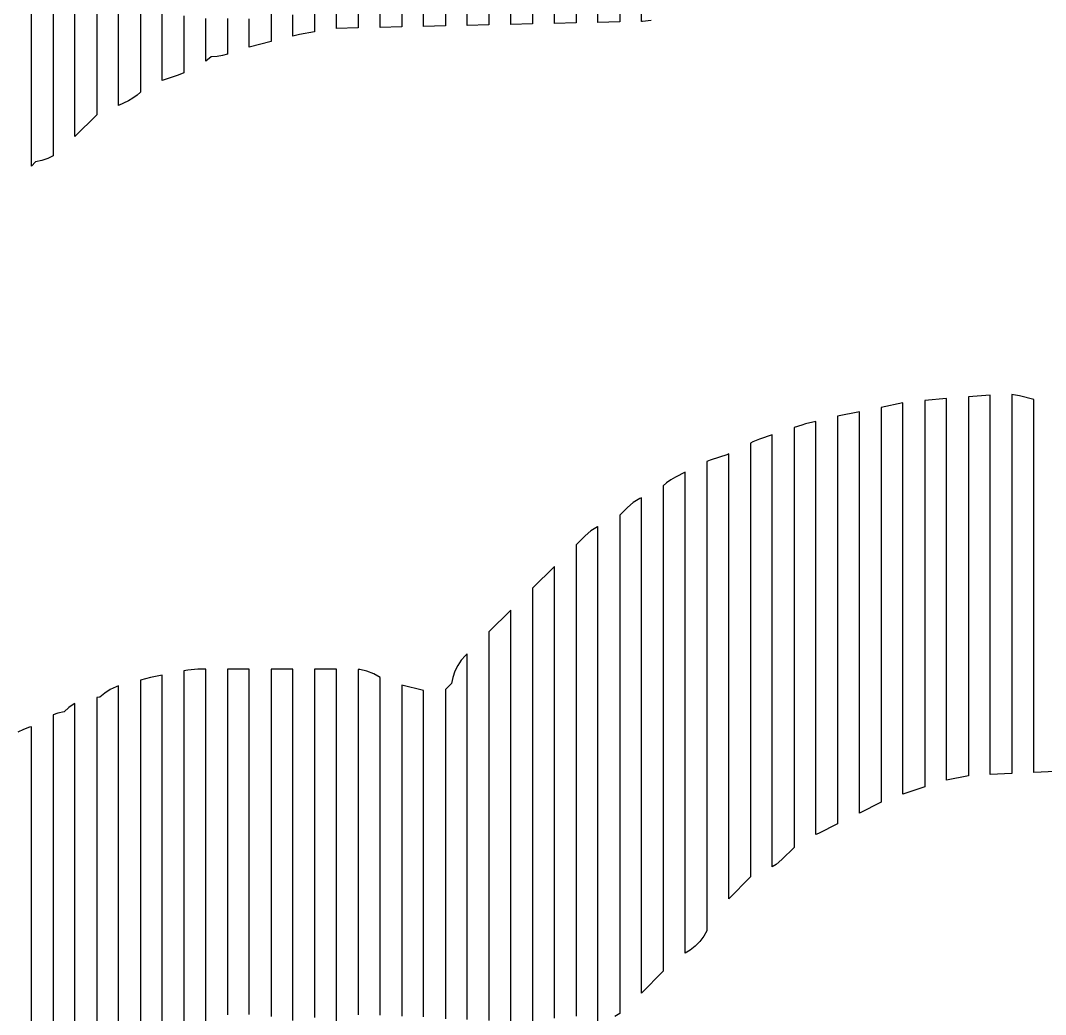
# Model space of a CAD drawing. Header units: metres. Extents: x -6 to 1890, y -8 to 898.
# Drawn here: x 175.6 to 363.7, y 181 to 363.3 of the extents above; entities that cross this region are included whole.
import ezdxf

# ---------------------------------------------------------------- set-up
doc = ezdxf.new("R2010")
doc.units = ezdxf.units.M
doc.layers.add('PASSADAS_COMPLETAS', color=1, linetype='CONTINUOUS')
doc.layers.add('PECAS_2D', color=3, linetype='CONTINUOUS')

msp = doc.modelspace()

# ---------------------------------------------------------------- linework, layer by layer
at = {"layer": 'PASSADAS_COMPLETAS'}
for points in [[(197.578, 395.815), (197.578, 361.914), (197.578, 360.61), (197.578, 359.306), (197.578, 358.002), (197.578, 356.699), (197.578, 355.395), (197.578, 350.179), (197.015, 349.673), (196.222, 349.102), (195.375, 348.62), (193.578, 347.721), (193.578, 352.924), (193.578, 354.224), (193.578, 355.525), (193.578, 356.825), (193.578, 358.126), (193.578, 359.426), (193.578, 394.542)], [(205.578, 364.179), (205.578, 362.874), (205.578, 361.568), (205.578, 360.262), (205.578, 358.956), (205.578, 353.733), (204.523, 353.296), (201.578, 352.315), (201.578, 356.181), (201.578, 357.47), (201.578, 358.758), (201.578, 360.047), (201.578, 361.336), (201.578, 362.625), (201.578, 396.132)], [(189.578, 392.237), (189.578, 357.59), (189.578, 356.306), (189.578, 355.023), (189.578, 353.74), (189.578, 352.457), (189.578, 351.173), (189.578, 346.041), (185.578, 342.041), (185.578, 348.466), (185.578, 349.75), (185.578, 351.035), (185.578, 352.32), (185.578, 353.605), (185.578, 354.89), (185.578, 389.585)], [(181.578, 389.088), (181.578, 352.776), (181.578, 351.479), (181.578, 350.183), (181.578, 348.886), (181.578, 347.589), (181.578, 346.292), (181.578, 344.995), (181.578, 338.511), (180.612, 338.029), (179.499, 337.644), (178.35, 337.398), (177.578, 336.626), (177.578, 341.758), (177.578, 343.041), (177.578, 344.324), (177.578, 345.607), (177.578, 346.89), (177.578, 348.173), (177.578, 386.662)], [(237.578, 367.139), (237.578, 361.987), (233.578, 361.896), (233.578, 365.744)], [(245.578, 367.324), (245.578, 362.169), (241.578, 362.078), (241.578, 367.241)], [(253.578, 367.491), (253.578, 362.351), (249.578, 362.26), (249.578, 367.408)], [(261.578, 366.437), (261.578, 362.532), (257.578, 362.442), (257.578, 367.605)], [(285.578, 366.93), (285.578, 363.078), (281.578, 362.987), (281.578, 366.863)], [(291.328, 363.347), (289.75, 363.173), (289.578, 363.169), (289.578, 367.048)], [(229.578, 366.391), (229.578, 361.237), (226.767, 360.769), (225.578, 360.471), (225.578, 364.361)], [(269.578, 366.569), (269.578, 362.714), (265.578, 362.623), (265.578, 366.503)], [(277.578, 366.798), (277.578, 362.896), (273.578, 362.805), (273.578, 366.717)], [(213.578, 363.698), (213.578, 362.393), (213.578, 357.176), (212.632, 356.916), (211.667, 356.759), (210.585, 356.707), (209.578, 355.867), (209.578, 361.088), (209.578, 362.393), (209.578, 363.698)], [(221.578, 364.699), (221.578, 359.471), (217.578, 358.471), (217.578, 363.635)], [(365.578, 225.573), (361.578, 225.399), (361.578, 229.273), (361.578, 230.565), (361.578, 231.856), (361.578, 233.147), (361.578, 234.439), (361.578, 235.73), (361.578, 269.305), (361.578, 270.596), (361.578, 271.888), (361.578, 273.179), (361.578, 274.471), (361.578, 275.762), (361.578, 277.053), (361.578, 278.345), (361.578, 279.636), (361.578, 280.927), (361.578, 282.219), (361.578, 283.51), (361.578, 284.801), (361.578, 286.093), (361.578, 287.384), (361.578, 288.675), (361.578, 293.841), (358.966, 294.494), (357.871, 294.697), (357.578, 294.715), (357.578, 289.568), (357.578, 288.281), (357.578, 286.994), (357.578, 285.707), (357.578, 284.42), (357.578, 283.134), (357.578, 281.847), (357.578, 280.56), (357.578, 279.273), (357.578, 277.986), (357.578, 276.699), (357.578, 275.412), (357.578, 274.126), (357.578, 272.839), (357.578, 271.552), (357.578, 270.265), (357.578, 236.807), (357.578, 235.52), (357.578, 234.233), (357.578, 232.946), (357.578, 231.66), (357.578, 230.373), (357.578, 225.225), (353.578, 225.051), (353.578, 230.206), (353.578, 231.495), (353.578, 232.783), (353.578, 234.072), (353.578, 235.361), (353.578, 245.67), (353.578, 268.866), (353.578, 270.155), (353.578, 271.444), (353.578, 272.732), (353.578, 274.021), (353.578, 275.31), (353.578, 276.598), (353.578, 277.887), (353.578, 279.176), (353.578, 280.464), (353.578, 281.753), (353.578, 283.042), (353.578, 284.33), (353.578, 285.619), (353.578, 286.908), (353.578, 288.196), (353.578, 289.485), (353.578, 294.64), (349.578, 294.306), (349.578, 289.157), (349.578, 287.87), (349.578, 286.583), (349.578, 285.296), (349.578, 284.008), (349.578, 282.721), (349.578, 281.434), (349.578, 280.147), (349.578, 278.86), (349.578, 277.572), (349.578, 276.285), (349.578, 274.998), (349.578, 273.711), (349.578, 272.423), (349.578, 271.136), (349.578, 269.849), (349.578, 268.562), (349.578, 236.381), (349.578, 235.094), (349.578, 233.806), (349.578, 232.519), (349.578, 231.232), (349.578, 229.945), (349.578, 228.657), (349.578, 224.796), (345.578, 223.996), (345.578, 229.179), (345.578, 230.475), (345.578, 231.771), (345.578, 233.067), (345.578, 234.363), (345.578, 268.055), (345.578, 269.351), (345.578, 270.647), (345.578, 271.943), (345.578, 273.239), (345.578, 274.535), (345.578, 275.831), (345.578, 277.127), (345.578, 278.422), (345.578, 279.718), (345.578, 281.014), (345.578, 282.31), (345.578, 283.606), (345.578, 284.902), (345.578, 286.198), (345.578, 287.494), (345.578, 288.789), (345.578, 293.973), (341.578, 293.64), (341.578, 287.196), (341.578, 285.907), (341.578, 284.618), (341.578, 283.329), (341.578, 282.04), (341.578, 280.752), (341.578, 279.463), (341.578, 278.174), (341.578, 276.885), (341.578, 275.596), (341.578, 274.308), (341.578, 273.019), (341.578, 271.73), (341.578, 270.441), (341.578, 269.152), (341.578, 267.864), (341.578, 233.066), (341.578, 231.777), (341.578, 230.488), (341.578, 229.199), (341.578, 227.911), (341.578, 222.755), (337.578, 221.422), (337.578, 226.641), (337.578, 227.945), (337.578, 229.25), (337.578, 230.555), (337.578, 231.859), (337.578, 267.085), (337.578, 268.389), (337.578, 269.694), (337.578, 270.999), (337.578, 272.303), (337.578, 273.608), (337.578, 274.913), (337.578, 276.217), (337.578, 277.522), (337.578, 278.827), (337.578, 280.131), (337.578, 281.436), (337.578, 282.74), (337.578, 284.045), (337.578, 285.35), (337.578, 286.654), (337.578, 287.959), (337.578, 293.178), (333.578, 292.378), (333.578, 285.911), (333.578, 284.618), (333.578, 283.324), (333.578, 282.031), (333.578, 280.738), (333.578, 279.445), (333.578, 278.151), (333.578, 276.858), (333.578, 275.565), (333.578, 274.271), (333.578, 272.978), (333.578, 271.685), (333.578, 270.391), (333.578, 269.098), (333.578, 267.805), (333.578, 266.511), (333.578, 230.299), (333.578, 229.005), (333.578, 227.712), (333.578, 226.419), (333.578, 225.125), (333.578, 219.952), (329.578, 217.952), (329.578, 223.119), (329.578, 224.41), (329.578, 225.702), (329.578, 226.994), (329.578, 228.285), (329.578, 229.577), (329.578, 264.452), (329.578, 265.744), (329.578, 267.036), (329.578, 268.327), (329.578, 269.619), (329.578, 270.911), (329.578, 272.202), (329.578, 273.494), (329.578, 274.786), (329.578, 276.078), (329.578, 277.369), (329.578, 278.661), (329.578, 279.953), (329.578, 281.244), (329.578, 282.536), (329.578, 283.828), (329.578, 285.119), (329.578, 286.411), (329.578, 291.578), (325.578, 290.778), (325.578, 284.327), (325.578, 283.037), (325.578, 281.747), (325.578, 280.457), (325.578, 279.167), (325.578, 277.877), (325.578, 276.587), (325.578, 275.296), (325.578, 274.006), (325.578, 272.716), (325.578, 271.426), (325.578, 270.136), (325.578, 268.846), (325.578, 267.556), (325.578, 266.266), (325.578, 264.976), (325.578, 263.686), (325.578, 227.563), (325.578, 226.273), (325.578, 224.983), (325.578, 223.693), (325.578, 222.403), (325.578, 221.112), (325.578, 215.952), (322.05, 214.188), (321.578, 213.993), (321.578, 219.132), (321.578, 220.417), (321.578, 221.702), (321.578, 222.987), (321.578, 224.272), (321.578, 225.557), (321.578, 262.821), (321.578, 264.106), (321.578, 265.391), (321.578, 266.676), (321.578, 267.961), (321.578, 269.246), (321.578, 270.531), (321.578, 271.816), (321.578, 273.101), (321.578, 274.385), (321.578, 275.67), (321.578, 276.955), (321.578, 278.24), (321.578, 279.525), (321.578, 280.81), (321.578, 282.095), (321.578, 283.38), (321.578, 289.805), (319.651, 289.323), (318.981, 289.128), (317.578, 288.66), (317.578, 282.242), (317.578, 280.958), (317.578, 279.675), (317.578, 278.391), (317.578, 277.107), (317.578, 275.824), (317.578, 274.54), (317.578, 273.256), (317.578, 271.973), (317.578, 270.689), (317.578, 269.405), (317.578, 268.122), (317.578, 266.838), (317.578, 265.554), (317.578, 264.271), (317.578, 262.987), (317.578, 261.703), (317.578, 260.42), (317.578, 223.194), (317.578, 221.91), (317.578, 220.626), (317.578, 219.343), (317.578, 218.059), (317.578, 216.775), (317.578, 211.641), (315.367, 209.43), (314.302, 208.518), (313.578, 208.07), (313.578, 214.567), (313.578, 215.866), (313.578, 217.165), (313.578, 218.464), (313.578, 219.764), (313.578, 221.063), (313.578, 260.042), (313.578, 261.341), (313.578, 262.64), (313.578, 263.94), (313.578, 265.239), (313.578, 266.538), (313.578, 267.838), (313.578, 269.137), (313.578, 270.436), (313.578, 271.736), (313.578, 273.035), (313.578, 274.334), (313.578, 275.633), (313.578, 276.933), (313.578, 278.232), (313.578, 279.531), (313.578, 280.831), (313.578, 287.327), (311.225, 286.543), (310.033, 286.049), (309.578, 285.821), (309.578, 279.402), (309.578, 278.119), (309.578, 276.835), (309.578, 275.551), (309.578, 274.267), (309.578, 272.983), (309.578, 271.7), (309.578, 270.416), (309.578, 269.132), (309.578, 267.848), (309.578, 266.564), (309.578, 265.281), (309.578, 263.997), (309.578, 262.713), (309.578, 261.429), (309.578, 260.145), (309.578, 258.862), (309.578, 257.578), (309.578, 217.78), (309.578, 216.496), (309.578, 215.212), (309.578, 213.929), (309.578, 212.645), (309.578, 211.361), (309.578, 206.226), (305.578, 202.226), (305.578, 207.407), (305.578, 208.702), (305.578, 209.997), (305.578, 211.292), (305.578, 212.587), (305.578, 213.882), (305.578, 215.178), (305.578, 256.623), (305.578, 257.918), (305.578, 259.213), (305.578, 260.508), (305.578, 261.804), (305.578, 263.099), (305.578, 264.394), (305.578, 265.689), (305.578, 266.984), (305.578, 268.279), (305.578, 269.575), (305.578, 270.87), (305.578, 272.165), (305.578, 273.46), (305.578, 274.755), (305.578, 276.05), (305.578, 277.346), (305.578, 283.821), (305.441, 283.753), (302.177, 282.665), (301.578, 282.417), (301.578, 275.992), (301.578, 274.707), (301.578, 273.423), (301.578, 272.138), (301.578, 270.853), (301.578, 268.283), (301.578, 266.998), (301.578, 265.713), (301.578, 264.428), (301.578, 263.143), (301.578, 261.858), (301.578, 260.574), (301.578, 259.289), (301.578, 258.004), (301.578, 256.719), (301.578, 255.434), (301.578, 254.149), (301.578, 211.747), (301.578, 210.462), (301.578, 209.178), (301.578, 207.893), (301.578, 206.608), (301.578, 205.323), (301.578, 204.038), (301.578, 202.753), (301.578, 196.328), (301.023, 195.351), (300.296, 194.391), (299.448, 193.535), (298.504, 192.805), (297.578, 192.265), (297.578, 197.453), (297.578, 198.75), (297.578, 200.047), (297.578, 201.344), (297.578, 202.642), (297.578, 203.939), (297.578, 205.236), (297.578, 206.533), (297.578, 251.932), (297.578, 253.229), (297.578, 254.526), (297.578, 255.823), (297.578, 257.12), (297.578, 258.417), (297.578, 259.714), (297.578, 261.011), (297.578, 262.308), (297.578, 263.605), (297.578, 264.903), (297.578, 266.2), (297.578, 267.497), (297.578, 268.794), (297.578, 270.091), (297.578, 271.388), (297.578, 272.685), (297.578, 273.982), (297.578, 280.468), (295.815, 279.586), (294.967, 279.104), (294.175, 278.533), (293.578, 277.997), (293.578, 271.543), (293.578, 270.252), (293.578, 268.961), (293.578, 267.671), (293.578, 266.38), (293.578, 265.089), (293.578, 263.798), (293.578, 262.508), (293.578, 261.217), (293.578, 259.926), (293.578, 258.635), (293.578, 257.344), (293.578, 256.054), (293.578, 254.763), (293.578, 253.472), (293.578, 252.181), (293.578, 250.891), (293.578, 249.6), (293.578, 248.309), (293.578, 201.841), (293.578, 200.55), (293.578, 199.259), (293.578, 197.969), (293.578, 196.678), (293.578, 195.387), (293.578, 194.096), (293.578, 188.933), (289.578, 184.933), (289.578, 190.125), (289.578, 191.423), (289.578, 192.721), (289.578, 194.019), (289.578, 195.317), (289.578, 196.616), (289.578, 197.914), (289.578, 245.94), (289.578, 247.238), (289.578, 248.536), (289.578, 249.835), (289.578, 251.133), (289.578, 252.431), (289.578, 253.729), (289.578, 255.027), (289.578, 256.325), (289.578, 257.623), (289.578, 258.921), (289.578, 260.219), (289.578, 261.517), (289.578, 262.815), (289.578, 264.113), (289.578, 265.411), (289.578, 266.709), (289.578, 268.007), (289.578, 269.305), (289.578, 275.795), (289.251, 275.657), (288.051, 274.916), (286.986, 274.004), (285.578, 272.595), (285.578, 266.159), (285.578, 264.871), (285.578, 263.584), (285.578, 262.297), (285.578, 261.009), (285.578, 259.722), (285.578, 258.435), (285.578, 257.147), (285.578, 255.86), (285.578, 254.573), (285.578, 253.285), (285.578, 250.711), (285.578, 249.423), (285.578, 248.136), (285.578, 246.849), (285.578, 245.561), (285.578, 244.274), (285.578, 242.987), (285.578, 194.069), (285.578, 192.782), (285.578, 191.494), (285.578, 190.207), (285.578, 188.92), (285.578, 187.632), (285.578, 186.345), (285.578, 181.196), (284.692, 180.645)], [(281.578, 177.242), (281.578, 182.424), (281.578, 183.719), (281.578, 185.015), (281.578, 186.31), (281.578, 187.606), (281.578, 188.902), (281.578, 190.197), (281.578, 238.133), (281.578, 239.428), (281.578, 240.724), (281.578, 242.019), (281.578, 243.315), (281.578, 244.61), (281.578, 245.906), (281.578, 247.202), (281.578, 248.497), (281.578, 249.793), (281.578, 251.088), (281.578, 252.384), (281.578, 253.679), (281.578, 254.975), (281.578, 256.27), (281.578, 257.566), (281.578, 258.862), (281.578, 260.157), (281.578, 261.453), (281.578, 262.748), (281.578, 264.044), (281.578, 270.522), (281.496, 270.487), (280.296, 269.745), (279.231, 268.833), (277.578, 267.18), (277.578, 260.725), (277.578, 259.434), (277.578, 258.143), (277.578, 256.852), (277.578, 255.561), (277.578, 254.27), (277.578, 252.979), (277.578, 251.688), (277.578, 250.397), (277.578, 249.106), (277.578, 247.815), (277.578, 246.524), (277.578, 243.942), (277.578, 242.651), (277.578, 241.36), (277.578, 240.069), (277.578, 238.778), (277.578, 237.487), (277.578, 236.196), (277.578, 187.138), (277.578, 185.847), (277.578, 184.556), (277.578, 183.265), (277.578, 181.974), (277.578, 180.683)], [(273.578, 180.317), (273.578, 181.612), (273.578, 182.907), (273.578, 184.201), (273.578, 230.812), (273.578, 232.107), (273.578, 233.401), (273.578, 234.696), (273.578, 235.991), (273.578, 237.286), (273.578, 238.58), (273.578, 239.875), (273.578, 241.17), (273.578, 242.465), (273.578, 245.054), (273.578, 246.349), (273.578, 247.643), (273.578, 248.938), (273.578, 250.233), (273.578, 251.528), (273.578, 252.822), (273.578, 254.117), (273.578, 255.412), (273.578, 256.707), (273.578, 263.18), (269.578, 259.18), (269.578, 252.666), (269.578, 251.363), (269.578, 250.06), (269.578, 248.758), (269.578, 247.455), (269.578, 246.152), (269.578, 244.849), (269.578, 243.546), (269.578, 242.243), (269.578, 240.94), (269.578, 239.638), (269.578, 238.335), (269.578, 235.729), (269.578, 234.426), (269.578, 233.123), (269.578, 231.821), (269.578, 230.518), (269.578, 229.215), (269.578, 227.912), (269.578, 226.609), (269.578, 183.615), (269.578, 182.312), (269.578, 181.009), (269.578, 179.707)], [(265.578, 179.697), (265.578, 180.998), (265.578, 190.108), (265.578, 221.343), (265.578, 222.644), (265.578, 223.946), (265.578, 225.247), (265.578, 226.549), (265.578, 227.85), (265.578, 229.152), (265.578, 230.453), (265.578, 233.056), (265.578, 234.357), (265.578, 235.659), (265.578, 236.96), (265.578, 238.262), (265.578, 239.563), (265.578, 240.864), (265.578, 242.166), (265.578, 243.467), (265.578, 244.769), (265.578, 246.07), (265.578, 247.372), (265.578, 248.673), (265.578, 255.18), (261.578, 251.18), (261.578, 243.402), (261.578, 242.105), (261.578, 240.809), (261.578, 239.513), (261.578, 238.216), (261.578, 236.92), (261.578, 235.623), (261.578, 234.327), (261.578, 233.03), (261.578, 231.734), (261.578, 230.438), (261.578, 229.141), (261.578, 227.845), (261.578, 225.252), (261.578, 223.956), (261.578, 222.659), (261.578, 221.363), (261.578, 220.066), (261.578, 218.77), (261.578, 217.473), (261.578, 216.177), (261.578, 181.174), (261.578, 179.877)], [(257.578, 180.055), (257.578, 181.345), (257.578, 212.327), (257.578, 213.617), (257.578, 214.908), (257.578, 216.199), (257.578, 217.49), (257.578, 218.781), (257.578, 221.363), (257.578, 223.944), (257.578, 226.526), (257.578, 227.817), (257.578, 229.108), (257.578, 230.399), (257.578, 231.69), (257.578, 232.981), (257.578, 234.272), (257.578, 235.562), (257.578, 236.853), (257.578, 238.144), (257.578, 247.18), (257.256, 246.859), (256.488, 245.985), (255.83, 245.008), (255.302, 243.95), (254.917, 242.837), (254.671, 241.688), (253.578, 240.595), (253.578, 234.173), (253.578, 232.888), (253.578, 231.604), (253.578, 230.32), (253.578, 229.035), (253.578, 227.751), (253.578, 226.466), (253.578, 225.182), (253.578, 223.897), (253.578, 222.613), (253.578, 220.044), (253.578, 218.76), (253.578, 217.475), (253.578, 216.191), (253.578, 214.906), (253.578, 213.622), (253.578, 212.337), (253.578, 181.511), (253.578, 180.226)], [(201.578, 174.741), (201.578, 213.507), (201.578, 214.799), (201.578, 216.091), (201.578, 217.384), (201.578, 218.676), (201.578, 221.26), (201.578, 223.845), (201.578, 225.137), (201.578, 226.429), (201.578, 227.721), (201.578, 229.013), (201.578, 230.306), (201.578, 231.598), (201.578, 232.89), (201.578, 234.182), (201.578, 235.475), (201.578, 236.767), (201.578, 243.228), (199.439, 242.789), (197.578, 242.324), (197.578, 235.843), (197.578, 234.547), (197.578, 233.251), (197.578, 231.955), (197.578, 230.659), (197.578, 229.362), (197.578, 228.066), (197.578, 226.77), (197.578, 225.474), (197.578, 222.882), (197.578, 221.585), (197.578, 218.993), (197.578, 217.697), (197.578, 216.401), (197.578, 215.105), (197.578, 213.808), (197.578, 212.512), (197.578, 211.216), (197.578, 172.331)], [(209.578, 179.632), (209.578, 215.876), (209.578, 217.17), (209.578, 218.465), (209.578, 219.759), (209.578, 221.054), (209.578, 222.348), (209.578, 226.232), (209.578, 228.82), (209.578, 230.115), (209.578, 231.409), (209.578, 232.704), (209.578, 233.998), (209.578, 235.293), (209.578, 236.587), (209.578, 237.881), (209.578, 239.176), (209.578, 244.354), (208.109, 244.354), (206.324, 244.177), (205.578, 244.028), (205.578, 237.597), (205.578, 236.311), (205.578, 235.024), (205.578, 233.738), (205.578, 232.452), (205.578, 231.166), (205.578, 229.88), (205.578, 228.593), (205.578, 227.307), (205.578, 226.021), (205.578, 223.449), (205.578, 220.876), (205.578, 219.59), (205.578, 218.304), (205.578, 217.018), (205.578, 215.732), (205.578, 214.445), (205.578, 178.432)], [(217.578, 180.994), (217.578, 182.287), (217.578, 217.2), (217.578, 218.493), (217.578, 219.786), (217.578, 221.079), (217.578, 224.958), (217.578, 227.544), (217.578, 228.837), (217.578, 230.13), (217.578, 231.423), (217.578, 232.716), (217.578, 234.009), (217.578, 235.302), (217.578, 236.595), (217.578, 237.888), (217.578, 239.181), (217.578, 244.354), (213.578, 244.354), (213.578, 239.179), (213.578, 237.885), (213.578, 236.591), (213.578, 235.297), (213.578, 234.004), (213.578, 232.71), (213.578, 231.416), (213.578, 230.122), (213.578, 228.829), (213.578, 227.535), (213.578, 224.947), (213.578, 221.066), (213.578, 219.772), (213.578, 218.479), (213.578, 217.185), (213.578, 180.96)], [(225.578, 179.907), (225.578, 181.195), (225.578, 182.484), (225.578, 183.773), (225.578, 217.286), (225.578, 218.575), (225.578, 219.864), (225.578, 221.153), (225.578, 223.731), (225.578, 226.308), (225.578, 227.597), (225.578, 228.886), (225.578, 230.175), (225.578, 231.464), (225.578, 232.753), (225.578, 234.042), (225.578, 235.331), (225.578, 236.62), (225.578, 237.909), (225.578, 239.198), (225.578, 244.354), (221.578, 244.354), (221.578, 239.152), (221.578, 237.851), (221.578, 236.551), (221.578, 235.25), (221.578, 233.95), (221.578, 232.649), (221.578, 231.349), (221.578, 230.048), (221.578, 227.447), (221.578, 224.846), (221.578, 222.245), (221.578, 220.945), (221.578, 219.644), (221.578, 218.344), (221.578, 217.043), (221.578, 183.23), (221.578, 181.93), (221.578, 180.629)], [(233.578, 179.787), (233.578, 181.079), (233.578, 182.37), (233.578, 183.661), (233.578, 184.953), (233.578, 217.236), (233.578, 218.527), (233.578, 221.11), (233.578, 223.692), (233.578, 224.984), (233.578, 226.275), (233.578, 227.566), (233.578, 228.858), (233.578, 230.149), (233.578, 231.44), (233.578, 232.732), (233.578, 234.023), (233.578, 235.314), (233.578, 237.897), (233.578, 244.354), (229.578, 244.354), (229.578, 239.135), (229.578, 237.831), (229.578, 236.526), (229.578, 235.222), (229.578, 233.917), (229.578, 232.612), (229.578, 231.308), (229.578, 230.003), (229.578, 228.699), (229.578, 227.394), (229.578, 226.09), (229.578, 223.48), (229.578, 222.176), (229.578, 220.871), (229.578, 219.567), (229.578, 218.262), (229.578, 216.957), (229.578, 184.343), (229.578, 183.038), (229.578, 181.734), (229.578, 180.429)], [(241.578, 180.894), (241.578, 182.184), (241.578, 183.475), (241.578, 215.736), (241.578, 217.026), (241.578, 218.317), (241.578, 219.607), (241.578, 220.898), (241.578, 222.188), (241.578, 224.769), (241.578, 226.06), (241.578, 227.35), (241.578, 228.64), (241.578, 229.931), (241.578, 231.221), (241.578, 232.512), (241.578, 233.802), (241.578, 235.093), (241.578, 236.383), (241.578, 237.674), (241.578, 242.835), (240.42, 243.488), (239.164, 243.969), (237.859, 244.259), (237.578, 244.279), (237.578, 237.813), (237.578, 236.52), (237.578, 235.227), (237.578, 233.934), (237.578, 232.641), (237.578, 231.348), (237.578, 230.054), (237.578, 228.761), (237.578, 227.468), (237.578, 224.882), (237.578, 222.296), (237.578, 221.003), (237.578, 219.709), (237.578, 218.416), (237.578, 217.123), (237.578, 183.502), (237.578, 182.209), (237.578, 180.915)], [(193.578, 170.334), (193.578, 210.319), (193.578, 211.609), (193.578, 212.899), (193.578, 214.189), (193.578, 215.478), (193.578, 216.768), (193.578, 219.348), (193.578, 221.928), (193.578, 224.507), (193.578, 225.797), (193.578, 227.087), (193.578, 228.377), (193.578, 229.667), (193.578, 230.956), (193.578, 232.246), (193.578, 233.536), (193.578, 234.826), (193.578, 241.275), (193.131, 241.131), (192.042, 240.615), (191.03, 239.96), (190.122, 239.183), (189.578, 239.155), (189.578, 232.675), (189.578, 230.083), (189.578, 228.787), (189.578, 227.491), (189.578, 226.195), (189.578, 224.899), (189.578, 223.603), (189.578, 222.307), (189.578, 219.715), (189.578, 217.123), (189.578, 214.531), (189.578, 213.235), (189.578, 211.939), (189.578, 209.347), (189.578, 165.282)], [(249.578, 180.539), (249.578, 181.841), (249.578, 214.377), (249.578, 215.679), (249.578, 216.98), (249.578, 218.281), (249.578, 219.583), (249.578, 220.884), (249.578, 223.487), (249.578, 224.789), (249.578, 226.09), (249.578, 227.392), (249.578, 228.693), (249.578, 229.995), (249.578, 231.296), (249.578, 232.598), (249.578, 233.899), (249.578, 235.201), (249.578, 240.406), (245.578, 241.406), (245.578, 236.239), (245.578, 234.947), (245.578, 233.656), (245.578, 232.364), (245.578, 231.072), (245.578, 229.78), (245.578, 228.488), (245.578, 227.197), (245.578, 225.905), (245.578, 224.613), (245.578, 223.321), (245.578, 222.029), (245.578, 220.738), (245.578, 219.446), (245.578, 218.154), (245.578, 216.862), (245.578, 215.57), (245.578, 181.983), (245.578, 180.692)], [(185.578, 161.315), (185.578, 206.818), (185.578, 208.118), (185.578, 209.418), (185.578, 210.718), (185.578, 212.019), (185.578, 214.619), (185.578, 217.219), (185.578, 219.819), (185.578, 221.119), (185.578, 223.719), (185.578, 225.019), (185.578, 226.319), (185.578, 227.62), (185.578, 228.92), (185.578, 230.22), (185.578, 231.52), (185.578, 238.02), (185.45, 237.957), (184.459, 237.292), (183.568, 236.508), (182.429, 236.272), (181.578, 235.978), (181.578, 229.492), (181.578, 228.195), (181.578, 226.898), (181.578, 225.601), (181.578, 224.304), (181.578, 223.006), (181.578, 221.709), (181.578, 219.115), (181.578, 216.521), (181.578, 213.926), (181.578, 211.332), (181.578, 210.035), (181.578, 208.738), (181.578, 207.441), (181.578, 206.144), (181.578, 204.846), (181.578, 203.549), (181.578, 154.258)], [(177.578, 147.993), (177.578, 201.268), (177.578, 202.568), (177.578, 203.867), (177.578, 205.167), (177.578, 206.466), (177.578, 207.765), (177.578, 210.364), (177.578, 212.963), (177.578, 214.262), (177.578, 216.861), (177.578, 218.16), (177.578, 219.46), (177.578, 220.759), (177.578, 222.059), (177.578, 223.358), (177.578, 224.657), (177.578, 225.957), (177.578, 227.256), (177.578, 233.753), (177.259, 233.687), (176.146, 233.302), (175.087, 232.774)]]:
    msp.add_lwpolyline(points, dxfattribs=at)
at = {"layer": 'PECAS_2D'}
for points in [[(197.578, 395.815), (197.578, 361.914), (197.578, 360.61), (197.578, 359.306), (197.578, 358.002), (197.578, 356.699), (197.578, 355.395), (197.578, 350.179), (197.015, 349.673), (196.222, 349.102), (195.375, 348.62), (193.578, 347.721), (193.578, 352.924), (193.578, 354.224), (193.578, 355.525), (193.578, 356.825), (193.578, 358.126), (193.578, 359.426), (193.578, 394.542)], [(205.578, 364.179), (205.578, 362.874), (205.578, 361.568), (205.578, 360.262), (205.578, 358.956), (205.578, 353.733), (204.523, 353.296), (201.578, 352.315), (201.578, 356.181), (201.578, 357.47), (201.578, 358.758), (201.578, 360.047), (201.578, 361.336), (201.578, 362.625), (201.578, 396.132)], [(189.578, 392.237), (189.578, 357.59), (189.578, 356.306), (189.578, 355.023), (189.578, 353.74), (189.578, 352.457), (189.578, 351.173), (189.578, 346.041), (185.578, 342.041), (185.578, 348.466), (185.578, 349.75), (185.578, 351.035), (185.578, 352.32), (185.578, 353.605), (185.578, 354.89), (185.578, 389.585)], [(181.578, 389.088), (181.578, 352.776), (181.578, 351.479), (181.578, 350.183), (181.578, 348.886), (181.578, 347.589), (181.578, 346.292), (181.578, 344.995), (181.578, 338.511), (180.612, 338.029), (179.499, 337.644), (178.35, 337.398), (177.578, 336.626), (177.578, 341.758), (177.578, 343.041), (177.578, 344.324), (177.578, 345.607), (177.578, 346.89), (177.578, 348.173), (177.578, 386.662)], [(237.578, 367.139), (237.578, 361.987), (233.578, 361.896), (233.578, 365.744)], [(245.578, 367.324), (245.578, 362.169), (241.578, 362.078), (241.578, 367.241)], [(253.578, 367.491), (253.578, 362.351), (249.578, 362.26), (249.578, 367.408)], [(261.578, 366.437), (261.578, 362.532), (257.578, 362.442), (257.578, 367.605)], [(285.578, 366.93), (285.578, 363.078), (281.578, 362.987), (281.578, 366.863)], [(291.328, 363.347), (289.75, 363.173), (289.578, 363.169), (289.578, 367.048)], [(229.578, 366.391), (229.578, 361.237), (226.767, 360.769), (225.578, 360.471), (225.578, 364.361)], [(269.578, 366.569), (269.578, 362.714), (265.578, 362.623), (265.578, 366.503)], [(277.578, 366.798), (277.578, 362.896), (273.578, 362.805), (273.578, 366.717)], [(213.578, 363.698), (213.578, 362.393), (213.578, 357.176), (212.632, 356.916), (211.667, 356.759), (210.585, 356.707), (209.578, 355.867), (209.578, 361.088), (209.578, 362.393), (209.578, 363.698)], [(221.578, 364.699), (221.578, 359.471), (217.578, 358.471), (217.578, 363.635)], [(365.578, 225.573), (361.578, 225.399), (361.578, 229.273), (361.578, 230.565), (361.578, 231.856), (361.578, 233.147), (361.578, 234.439), (361.578, 235.73), (361.578, 269.305), (361.578, 270.596), (361.578, 271.888), (361.578, 273.179), (361.578, 274.471), (361.578, 275.762), (361.578, 277.053), (361.578, 278.345), (361.578, 279.636), (361.578, 280.927), (361.578, 282.219), (361.578, 283.51), (361.578, 284.801), (361.578, 286.093), (361.578, 287.384), (361.578, 288.675), (361.578, 293.841), (358.966, 294.494), (357.871, 294.697), (357.578, 294.715), (357.578, 289.568), (357.578, 288.281), (357.578, 286.994), (357.578, 285.707), (357.578, 284.42), (357.578, 283.134), (357.578, 281.847), (357.578, 280.56), (357.578, 279.273), (357.578, 277.986), (357.578, 276.699), (357.578, 275.412), (357.578, 274.126), (357.578, 272.839), (357.578, 271.552), (357.578, 270.265), (357.578, 236.807), (357.578, 235.52), (357.578, 234.233), (357.578, 232.946), (357.578, 231.66), (357.578, 230.373), (357.578, 225.225), (353.578, 225.051), (353.578, 230.206), (353.578, 231.495), (353.578, 232.783), (353.578, 234.072), (353.578, 235.361), (353.578, 245.67), (353.578, 268.866), (353.578, 270.155), (353.578, 271.444), (353.578, 272.732), (353.578, 274.021), (353.578, 275.31), (353.578, 276.598), (353.578, 277.887), (353.578, 279.176), (353.578, 280.464), (353.578, 281.753), (353.578, 283.042), (353.578, 284.33), (353.578, 285.619), (353.578, 286.908), (353.578, 288.196), (353.578, 289.485), (353.578, 294.64), (349.578, 294.306), (349.578, 289.157), (349.578, 287.87), (349.578, 286.583), (349.578, 285.296), (349.578, 284.008), (349.578, 282.721), (349.578, 281.434), (349.578, 280.147), (349.578, 278.86), (349.578, 277.572), (349.578, 276.285), (349.578, 274.998), (349.578, 273.711), (349.578, 272.423), (349.578, 271.136), (349.578, 269.849), (349.578, 268.562), (349.578, 236.381), (349.578, 235.094), (349.578, 233.806), (349.578, 232.519), (349.578, 231.232), (349.578, 229.945), (349.578, 228.657), (349.578, 224.796), (345.578, 223.996), (345.578, 229.179), (345.578, 230.475), (345.578, 231.771), (345.578, 233.067), (345.578, 234.363), (345.578, 268.055), (345.578, 269.351), (345.578, 270.647), (345.578, 271.943), (345.578, 273.239), (345.578, 274.535), (345.578, 275.831), (345.578, 277.127), (345.578, 278.422), (345.578, 279.718), (345.578, 281.014), (345.578, 282.31), (345.578, 283.606), (345.578, 284.902), (345.578, 286.198), (345.578, 287.494), (345.578, 288.789), (345.578, 293.973), (341.578, 293.64), (341.578, 287.196), (341.578, 285.907), (341.578, 284.618), (341.578, 283.329), (341.578, 282.04), (341.578, 280.752), (341.578, 279.463), (341.578, 278.174), (341.578, 276.885), (341.578, 275.596), (341.578, 274.308), (341.578, 273.019), (341.578, 271.73), (341.578, 270.441), (341.578, 269.152), (341.578, 267.864), (341.578, 233.066), (341.578, 231.777), (341.578, 230.488), (341.578, 229.199), (341.578, 227.911), (341.578, 222.755), (337.578, 221.422), (337.578, 226.641), (337.578, 227.945), (337.578, 229.25), (337.578, 230.555), (337.578, 231.859), (337.578, 267.085), (337.578, 268.389), (337.578, 269.694), (337.578, 270.999), (337.578, 272.303), (337.578, 273.608), (337.578, 274.913), (337.578, 276.217), (337.578, 277.522), (337.578, 278.827), (337.578, 280.131), (337.578, 281.436), (337.578, 282.74), (337.578, 284.045), (337.578, 285.35), (337.578, 286.654), (337.578, 287.959), (337.578, 293.178), (333.578, 292.378), (333.578, 285.911), (333.578, 284.618), (333.578, 283.324), (333.578, 282.031), (333.578, 280.738), (333.578, 279.445), (333.578, 278.151), (333.578, 276.858), (333.578, 275.565), (333.578, 274.271), (333.578, 272.978), (333.578, 271.685), (333.578, 270.391), (333.578, 269.098), (333.578, 267.805), (333.578, 266.511), (333.578, 230.299), (333.578, 229.005), (333.578, 227.712), (333.578, 226.419), (333.578, 225.125), (333.578, 219.952), (329.578, 217.952), (329.578, 223.119), (329.578, 224.41), (329.578, 225.702), (329.578, 226.994), (329.578, 228.285), (329.578, 229.577), (329.578, 264.452), (329.578, 265.744), (329.578, 267.036), (329.578, 268.327), (329.578, 269.619), (329.578, 270.911), (329.578, 272.202), (329.578, 273.494), (329.578, 274.786), (329.578, 276.078), (329.578, 277.369), (329.578, 278.661), (329.578, 279.953), (329.578, 281.244), (329.578, 282.536), (329.578, 283.828), (329.578, 285.119), (329.578, 286.411), (329.578, 291.578), (325.578, 290.778), (325.578, 284.327), (325.578, 283.037), (325.578, 281.747), (325.578, 280.457), (325.578, 279.167), (325.578, 277.877), (325.578, 276.587), (325.578, 275.296), (325.578, 274.006), (325.578, 272.716), (325.578, 271.426), (325.578, 270.136), (325.578, 268.846), (325.578, 267.556), (325.578, 266.266), (325.578, 264.976), (325.578, 263.686), (325.578, 227.563), (325.578, 226.273), (325.578, 224.983), (325.578, 223.693), (325.578, 222.403), (325.578, 221.112), (325.578, 215.952), (322.05, 214.188), (321.578, 213.993), (321.578, 219.132), (321.578, 220.417), (321.578, 221.702), (321.578, 222.987), (321.578, 224.272), (321.578, 225.557), (321.578, 262.821), (321.578, 264.106), (321.578, 265.391), (321.578, 266.676), (321.578, 267.961), (321.578, 269.246), (321.578, 270.531), (321.578, 271.816), (321.578, 273.101), (321.578, 274.385), (321.578, 275.67), (321.578, 276.955), (321.578, 278.24), (321.578, 279.525), (321.578, 280.81), (321.578, 282.095), (321.578, 283.38), (321.578, 289.805), (319.651, 289.323), (318.981, 289.128), (317.578, 288.66), (317.578, 282.242), (317.578, 280.958), (317.578, 279.675), (317.578, 278.391), (317.578, 277.107), (317.578, 275.824), (317.578, 274.54), (317.578, 273.256), (317.578, 271.973), (317.578, 270.689), (317.578, 269.405), (317.578, 268.122), (317.578, 266.838), (317.578, 265.554), (317.578, 264.271), (317.578, 262.987), (317.578, 261.703), (317.578, 260.42), (317.578, 223.194), (317.578, 221.91), (317.578, 220.626), (317.578, 219.343), (317.578, 218.059), (317.578, 216.775), (317.578, 211.641), (315.367, 209.43), (314.302, 208.518), (313.578, 208.07), (313.578, 214.567), (313.578, 215.866), (313.578, 217.165), (313.578, 218.464), (313.578, 219.764), (313.578, 221.063), (313.578, 260.042), (313.578, 261.341), (313.578, 262.64), (313.578, 263.94), (313.578, 265.239), (313.578, 266.538), (313.578, 267.838), (313.578, 269.137), (313.578, 270.436), (313.578, 271.736), (313.578, 273.035), (313.578, 274.334), (313.578, 275.633), (313.578, 276.933), (313.578, 278.232), (313.578, 279.531), (313.578, 280.831), (313.578, 287.327), (311.225, 286.543), (310.033, 286.049), (309.578, 285.821), (309.578, 279.402), (309.578, 278.119), (309.578, 276.835), (309.578, 275.551), (309.578, 274.267), (309.578, 272.983), (309.578, 271.7), (309.578, 270.416), (309.578, 269.132), (309.578, 267.848), (309.578, 266.564), (309.578, 265.281), (309.578, 263.997), (309.578, 262.713), (309.578, 261.429), (309.578, 260.145), (309.578, 258.862), (309.578, 257.578), (309.578, 217.78), (309.578, 216.496), (309.578, 215.212), (309.578, 213.929), (309.578, 212.645), (309.578, 211.361), (309.578, 206.226), (305.578, 202.226), (305.578, 207.407), (305.578, 208.702), (305.578, 209.997), (305.578, 211.292), (305.578, 212.587), (305.578, 213.882), (305.578, 215.178), (305.578, 256.623), (305.578, 257.918), (305.578, 259.213), (305.578, 260.508), (305.578, 261.804), (305.578, 263.099), (305.578, 264.394), (305.578, 265.689), (305.578, 266.984), (305.578, 268.279), (305.578, 269.575), (305.578, 270.87), (305.578, 272.165), (305.578, 273.46), (305.578, 274.755), (305.578, 276.05), (305.578, 277.346), (305.578, 283.821), (305.441, 283.753), (302.177, 282.665), (301.578, 282.417), (301.578, 275.992), (301.578, 274.707), (301.578, 273.423), (301.578, 272.138), (301.578, 270.853), (301.578, 268.283), (301.578, 266.998), (301.578, 265.713), (301.578, 264.428), (301.578, 263.143), (301.578, 261.858), (301.578, 260.574), (301.578, 259.289), (301.578, 258.004), (301.578, 256.719), (301.578, 255.434), (301.578, 254.149), (301.578, 211.747), (301.578, 210.462), (301.578, 209.178), (301.578, 207.893), (301.578, 206.608), (301.578, 205.323), (301.578, 204.038), (301.578, 202.753), (301.578, 196.328), (301.023, 195.351), (300.296, 194.391), (299.448, 193.535), (298.504, 192.805), (297.578, 192.265), (297.578, 197.453), (297.578, 198.75), (297.578, 200.047), (297.578, 201.344), (297.578, 202.642), (297.578, 203.939), (297.578, 205.236), (297.578, 206.533), (297.578, 251.932), (297.578, 253.229), (297.578, 254.526), (297.578, 255.823), (297.578, 257.12), (297.578, 258.417), (297.578, 259.714), (297.578, 261.011), (297.578, 262.308), (297.578, 263.605), (297.578, 264.903), (297.578, 266.2), (297.578, 267.497), (297.578, 268.794), (297.578, 270.091), (297.578, 271.388), (297.578, 272.685), (297.578, 273.982), (297.578, 280.468), (295.815, 279.586), (294.967, 279.104), (294.175, 278.533), (293.578, 277.997), (293.578, 271.543), (293.578, 270.252), (293.578, 268.961), (293.578, 267.671), (293.578, 266.38), (293.578, 265.089), (293.578, 263.798), (293.578, 262.508), (293.578, 261.217), (293.578, 259.926), (293.578, 258.635), (293.578, 257.344), (293.578, 256.054), (293.578, 254.763), (293.578, 253.472), (293.578, 252.181), (293.578, 250.891), (293.578, 249.6), (293.578, 248.309), (293.578, 201.841), (293.578, 200.55), (293.578, 199.259), (293.578, 197.969), (293.578, 196.678), (293.578, 195.387), (293.578, 194.096), (293.578, 188.933), (289.578, 184.933), (289.578, 190.125), (289.578, 191.423), (289.578, 192.721), (289.578, 194.019), (289.578, 195.317), (289.578, 196.616), (289.578, 197.914), (289.578, 245.94), (289.578, 247.238), (289.578, 248.536), (289.578, 249.835), (289.578, 251.133), (289.578, 252.431), (289.578, 253.729), (289.578, 255.027), (289.578, 256.325), (289.578, 257.623), (289.578, 258.921), (289.578, 260.219), (289.578, 261.517), (289.578, 262.815), (289.578, 264.113), (289.578, 265.411), (289.578, 266.709), (289.578, 268.007), (289.578, 269.305), (289.578, 275.795), (289.251, 275.657), (288.051, 274.916), (286.986, 274.004), (285.578, 272.595), (285.578, 266.159), (285.578, 264.871), (285.578, 263.584), (285.578, 262.297), (285.578, 261.009), (285.578, 259.722), (285.578, 258.435), (285.578, 257.147), (285.578, 255.86), (285.578, 254.573), (285.578, 253.285), (285.578, 250.711), (285.578, 249.423), (285.578, 248.136), (285.578, 246.849), (285.578, 245.561), (285.578, 244.274), (285.578, 242.987), (285.578, 194.069), (285.578, 192.782), (285.578, 191.494), (285.578, 190.207), (285.578, 188.92), (285.578, 187.632), (285.578, 186.345), (285.578, 181.196), (284.692, 180.645)], [(281.578, 177.242), (281.578, 182.424), (281.578, 183.719), (281.578, 185.015), (281.578, 186.31), (281.578, 187.606), (281.578, 188.902), (281.578, 190.197), (281.578, 238.133), (281.578, 239.428), (281.578, 240.724), (281.578, 242.019), (281.578, 243.315), (281.578, 244.61), (281.578, 245.906), (281.578, 247.202), (281.578, 248.497), (281.578, 249.793), (281.578, 251.088), (281.578, 252.384), (281.578, 253.679), (281.578, 254.975), (281.578, 256.27), (281.578, 257.566), (281.578, 258.862), (281.578, 260.157), (281.578, 261.453), (281.578, 262.748), (281.578, 264.044), (281.578, 270.522), (281.496, 270.487), (280.296, 269.745), (279.231, 268.833), (277.578, 267.18), (277.578, 260.725), (277.578, 259.434), (277.578, 258.143), (277.578, 256.852), (277.578, 255.561), (277.578, 254.27), (277.578, 252.979), (277.578, 251.688), (277.578, 250.397), (277.578, 249.106), (277.578, 247.815), (277.578, 246.524), (277.578, 243.942), (277.578, 242.651), (277.578, 241.36), (277.578, 240.069), (277.578, 238.778), (277.578, 237.487), (277.578, 236.196), (277.578, 187.138), (277.578, 185.847), (277.578, 184.556), (277.578, 183.265), (277.578, 181.974), (277.578, 180.683)], [(273.578, 180.317), (273.578, 181.612), (273.578, 182.907), (273.578, 184.201), (273.578, 230.812), (273.578, 232.107), (273.578, 233.401), (273.578, 234.696), (273.578, 235.991), (273.578, 237.286), (273.578, 238.58), (273.578, 239.875), (273.578, 241.17), (273.578, 242.465), (273.578, 245.054), (273.578, 246.349), (273.578, 247.643), (273.578, 248.938), (273.578, 250.233), (273.578, 251.528), (273.578, 252.822), (273.578, 254.117), (273.578, 255.412), (273.578, 256.707), (273.578, 263.18), (269.578, 259.18), (269.578, 252.666), (269.578, 251.363), (269.578, 250.06), (269.578, 248.758), (269.578, 247.455), (269.578, 246.152), (269.578, 244.849), (269.578, 243.546), (269.578, 242.243), (269.578, 240.94), (269.578, 239.638), (269.578, 238.335), (269.578, 235.729), (269.578, 234.426), (269.578, 233.123), (269.578, 231.821), (269.578, 230.518), (269.578, 229.215), (269.578, 227.912), (269.578, 226.609), (269.578, 183.615), (269.578, 182.312), (269.578, 181.009), (269.578, 179.707)], [(265.578, 179.697), (265.578, 180.998), (265.578, 190.108), (265.578, 221.343), (265.578, 222.644), (265.578, 223.946), (265.578, 225.247), (265.578, 226.549), (265.578, 227.85), (265.578, 229.152), (265.578, 230.453), (265.578, 233.056), (265.578, 234.357), (265.578, 235.659), (265.578, 236.96), (265.578, 238.262), (265.578, 239.563), (265.578, 240.864), (265.578, 242.166), (265.578, 243.467), (265.578, 244.769), (265.578, 246.07), (265.578, 247.372), (265.578, 248.673), (265.578, 255.18), (261.578, 251.18), (261.578, 243.402), (261.578, 242.105), (261.578, 240.809), (261.578, 239.513), (261.578, 238.216), (261.578, 236.92), (261.578, 235.623), (261.578, 234.327), (261.578, 233.03), (261.578, 231.734), (261.578, 230.438), (261.578, 229.141), (261.578, 227.845), (261.578, 225.252), (261.578, 223.956), (261.578, 222.659), (261.578, 221.363), (261.578, 220.066), (261.578, 218.77), (261.578, 217.473), (261.578, 216.177), (261.578, 181.174), (261.578, 179.877)], [(257.578, 180.055), (257.578, 181.345), (257.578, 212.327), (257.578, 213.617), (257.578, 214.908), (257.578, 216.199), (257.578, 217.49), (257.578, 218.781), (257.578, 221.363), (257.578, 223.944), (257.578, 226.526), (257.578, 227.817), (257.578, 229.108), (257.578, 230.399), (257.578, 231.69), (257.578, 232.981), (257.578, 234.272), (257.578, 235.562), (257.578, 236.853), (257.578, 238.144), (257.578, 247.18), (257.256, 246.859), (256.488, 245.985), (255.83, 245.008), (255.302, 243.95), (254.917, 242.837), (254.671, 241.688), (253.578, 240.595), (253.578, 234.173), (253.578, 232.888), (253.578, 231.604), (253.578, 230.32), (253.578, 229.035), (253.578, 227.751), (253.578, 226.466), (253.578, 225.182), (253.578, 223.897), (253.578, 222.613), (253.578, 220.044), (253.578, 218.76), (253.578, 217.475), (253.578, 216.191), (253.578, 214.906), (253.578, 213.622), (253.578, 212.337), (253.578, 181.511), (253.578, 180.226)], [(201.578, 174.741), (201.578, 213.507), (201.578, 214.799), (201.578, 216.091), (201.578, 217.384), (201.578, 218.676), (201.578, 221.26), (201.578, 223.845), (201.578, 225.137), (201.578, 226.429), (201.578, 227.721), (201.578, 229.013), (201.578, 230.306), (201.578, 231.598), (201.578, 232.89), (201.578, 234.182), (201.578, 235.475), (201.578, 236.767), (201.578, 243.228), (199.439, 242.789), (197.578, 242.324), (197.578, 235.843), (197.578, 234.547), (197.578, 233.251), (197.578, 231.955), (197.578, 230.659), (197.578, 229.362), (197.578, 228.066), (197.578, 226.77), (197.578, 225.474), (197.578, 222.882), (197.578, 221.585), (197.578, 218.993), (197.578, 217.697), (197.578, 216.401), (197.578, 215.105), (197.578, 213.808), (197.578, 212.512), (197.578, 211.216), (197.578, 172.331)], [(209.578, 179.632), (209.578, 215.876), (209.578, 217.17), (209.578, 218.465), (209.578, 219.759), (209.578, 221.054), (209.578, 222.348), (209.578, 226.232), (209.578, 228.82), (209.578, 230.115), (209.578, 231.409), (209.578, 232.704), (209.578, 233.998), (209.578, 235.293), (209.578, 236.587), (209.578, 237.881), (209.578, 239.176), (209.578, 244.354), (208.109, 244.354), (206.324, 244.177), (205.578, 244.028), (205.578, 237.597), (205.578, 236.311), (205.578, 235.024), (205.578, 233.738), (205.578, 232.452), (205.578, 231.166), (205.578, 229.88), (205.578, 228.593), (205.578, 227.307), (205.578, 226.021), (205.578, 223.449), (205.578, 220.876), (205.578, 219.59), (205.578, 218.304), (205.578, 217.018), (205.578, 215.732), (205.578, 214.445), (205.578, 178.432)], [(217.578, 180.994), (217.578, 182.287), (217.578, 217.2), (217.578, 218.493), (217.578, 219.786), (217.578, 221.079), (217.578, 224.958), (217.578, 227.544), (217.578, 228.837), (217.578, 230.13), (217.578, 231.423), (217.578, 232.716), (217.578, 234.009), (217.578, 235.302), (217.578, 236.595), (217.578, 237.888), (217.578, 239.181), (217.578, 244.354), (213.578, 244.354), (213.578, 239.179), (213.578, 237.885), (213.578, 236.591), (213.578, 235.297), (213.578, 234.004), (213.578, 232.71), (213.578, 231.416), (213.578, 230.122), (213.578, 228.829), (213.578, 227.535), (213.578, 224.947), (213.578, 221.066), (213.578, 219.772), (213.578, 218.479), (213.578, 217.185), (213.578, 180.96)], [(225.578, 179.907), (225.578, 181.195), (225.578, 182.484), (225.578, 183.773), (225.578, 217.286), (225.578, 218.575), (225.578, 219.864), (225.578, 221.153), (225.578, 223.731), (225.578, 226.308), (225.578, 227.597), (225.578, 228.886), (225.578, 230.175), (225.578, 231.464), (225.578, 232.753), (225.578, 234.042), (225.578, 235.331), (225.578, 236.62), (225.578, 237.909), (225.578, 239.198), (225.578, 244.354), (221.578, 244.354), (221.578, 239.152), (221.578, 237.851), (221.578, 236.551), (221.578, 235.25), (221.578, 233.95), (221.578, 232.649), (221.578, 231.349), (221.578, 230.048), (221.578, 227.447), (221.578, 224.846), (221.578, 222.245), (221.578, 220.945), (221.578, 219.644), (221.578, 218.344), (221.578, 217.043), (221.578, 183.23), (221.578, 181.93), (221.578, 180.629)], [(233.578, 179.787), (233.578, 181.079), (233.578, 182.37), (233.578, 183.661), (233.578, 184.953), (233.578, 217.236), (233.578, 218.527), (233.578, 221.11), (233.578, 223.692), (233.578, 224.984), (233.578, 226.275), (233.578, 227.566), (233.578, 228.858), (233.578, 230.149), (233.578, 231.44), (233.578, 232.732), (233.578, 234.023), (233.578, 235.314), (233.578, 237.897), (233.578, 244.354), (229.578, 244.354), (229.578, 239.135), (229.578, 237.831), (229.578, 236.526), (229.578, 235.222), (229.578, 233.917), (229.578, 232.612), (229.578, 231.308), (229.578, 230.003), (229.578, 228.699), (229.578, 227.394), (229.578, 226.09), (229.578, 223.48), (229.578, 222.176), (229.578, 220.871), (229.578, 219.567), (229.578, 218.262), (229.578, 216.957), (229.578, 184.343), (229.578, 183.038), (229.578, 181.734), (229.578, 180.429)], [(241.578, 180.894), (241.578, 182.184), (241.578, 183.475), (241.578, 215.736), (241.578, 217.026), (241.578, 218.317), (241.578, 219.607), (241.578, 220.898), (241.578, 222.188), (241.578, 224.769), (241.578, 226.06), (241.578, 227.35), (241.578, 228.64), (241.578, 229.931), (241.578, 231.221), (241.578, 232.512), (241.578, 233.802), (241.578, 235.093), (241.578, 236.383), (241.578, 237.674), (241.578, 242.835), (240.42, 243.488), (239.164, 243.969), (237.859, 244.259), (237.578, 244.279), (237.578, 237.813), (237.578, 236.52), (237.578, 235.227), (237.578, 233.934), (237.578, 232.641), (237.578, 231.348), (237.578, 230.054), (237.578, 228.761), (237.578, 227.468), (237.578, 224.882), (237.578, 222.296), (237.578, 221.003), (237.578, 219.709), (237.578, 218.416), (237.578, 217.123), (237.578, 183.502), (237.578, 182.209), (237.578, 180.915)], [(193.578, 170.334), (193.578, 210.319), (193.578, 211.609), (193.578, 212.899), (193.578, 214.189), (193.578, 215.478), (193.578, 216.768), (193.578, 219.348), (193.578, 221.928), (193.578, 224.507), (193.578, 225.797), (193.578, 227.087), (193.578, 228.377), (193.578, 229.667), (193.578, 230.956), (193.578, 232.246), (193.578, 233.536), (193.578, 234.826), (193.578, 241.275), (193.131, 241.131), (192.042, 240.615), (191.03, 239.96), (190.122, 239.183), (189.578, 239.155), (189.578, 232.675), (189.578, 230.083), (189.578, 228.787), (189.578, 227.491), (189.578, 226.195), (189.578, 224.899), (189.578, 223.603), (189.578, 222.307), (189.578, 219.715), (189.578, 217.123), (189.578, 214.531), (189.578, 213.235), (189.578, 211.939), (189.578, 209.347), (189.578, 165.282)], [(249.578, 180.539), (249.578, 181.841), (249.578, 214.377), (249.578, 215.679), (249.578, 216.98), (249.578, 218.281), (249.578, 219.583), (249.578, 220.884), (249.578, 223.487), (249.578, 224.789), (249.578, 226.09), (249.578, 227.392), (249.578, 228.693), (249.578, 229.995), (249.578, 231.296), (249.578, 232.598), (249.578, 233.899), (249.578, 235.201), (249.578, 240.406), (245.578, 241.406), (245.578, 236.239), (245.578, 234.947), (245.578, 233.656), (245.578, 232.364), (245.578, 231.072), (245.578, 229.78), (245.578, 228.488), (245.578, 227.197), (245.578, 225.905), (245.578, 224.613), (245.578, 223.321), (245.578, 222.029), (245.578, 220.738), (245.578, 219.446), (245.578, 218.154), (245.578, 216.862), (245.578, 215.57), (245.578, 181.983), (245.578, 180.692)], [(185.578, 161.315), (185.578, 206.818), (185.578, 208.118), (185.578, 209.418), (185.578, 210.718), (185.578, 212.019), (185.578, 214.619), (185.578, 217.219), (185.578, 219.819), (185.578, 221.119), (185.578, 223.719), (185.578, 225.019), (185.578, 226.319), (185.578, 227.62), (185.578, 228.92), (185.578, 230.22), (185.578, 231.52), (185.578, 238.02), (185.45, 237.957), (184.459, 237.292), (183.568, 236.508), (182.429, 236.272), (181.578, 235.978), (181.578, 229.492), (181.578, 228.195), (181.578, 226.898), (181.578, 225.601), (181.578, 224.304), (181.578, 223.006), (181.578, 221.709), (181.578, 219.115), (181.578, 216.521), (181.578, 213.926), (181.578, 211.332), (181.578, 210.035), (181.578, 208.738), (181.578, 207.441), (181.578, 206.144), (181.578, 204.846), (181.578, 203.549), (181.578, 154.258)], [(177.578, 147.993), (177.578, 201.268), (177.578, 202.568), (177.578, 203.867), (177.578, 205.167), (177.578, 206.466), (177.578, 207.765), (177.578, 210.364), (177.578, 212.963), (177.578, 214.262), (177.578, 216.861), (177.578, 218.16), (177.578, 219.46), (177.578, 220.759), (177.578, 222.059), (177.578, 223.358), (177.578, 224.657), (177.578, 225.957), (177.578, 227.256), (177.578, 233.753), (177.259, 233.687), (176.146, 233.302), (175.087, 232.774)]]:
    msp.add_lwpolyline(points, dxfattribs=at)

doc.saveas('drawing.dxf')
